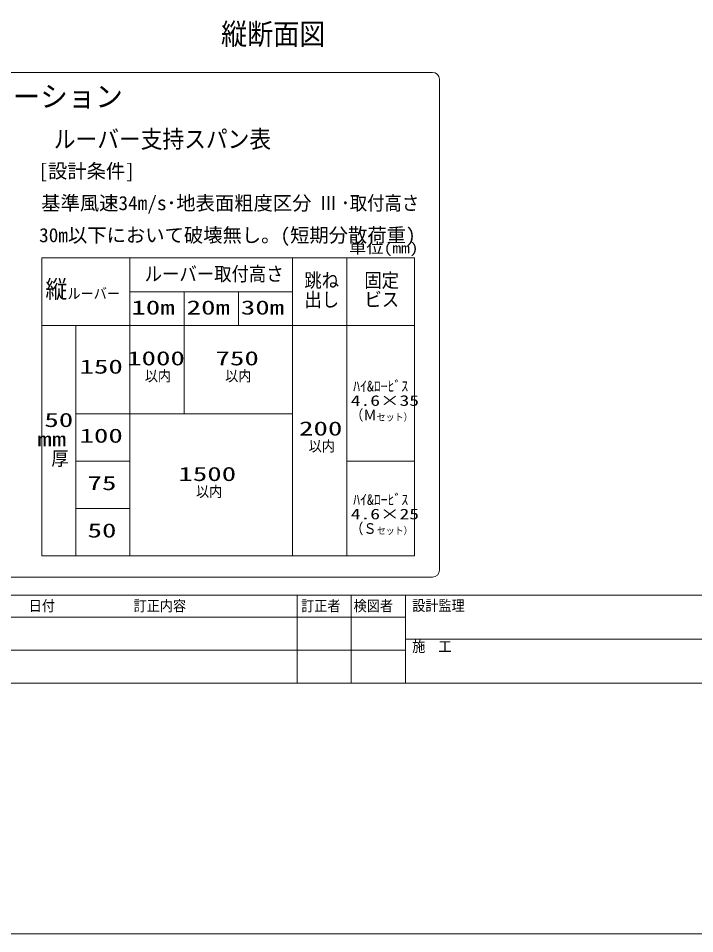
# Model space of a CAD drawing. Units: millimetres, scale not verified. Extents: x -1200 to 1200, y -342 to 342.
# Drawn here: x 161.5 to 261.3, y -308.4 to -173.3 of the extents above; entities that cross this region are included whole.
import ezdxf
from ezdxf.enums import TextEntityAlignment as Align

# ---------------------------------------------------------------- set-up
doc = ezdxf.new("R2010")
doc.units = ezdxf.units.MM
doc.layers.add('0-0_一般', color=7, linetype='Continuous', lineweight=9)
doc.styles.add('ＭＳ ゴシック', font='')
doc.styles.get('ＭＳ ゴシック').set_extended_font_data('MS Gothic')

msp = doc.modelspace()

# ---------------------------------------------------------------- linework, layer by layer
at = {"layer": '0-0_一般'}
for p, q in [((102.607, -181.242), (222.607, -181.242)), ((223.607, -182.242), (223.607, -254.778)), ((177.944, -252.642), (177.944, -208.642)), ((201.944, -252.642), (201.944, -208.642)), ((209.944, -252.642), (209.944, -208.642)), ((219.944, -252.642), (219.944, -208.642)), ((177.944, -213.642), (201.944, -213.642)), ((185.944, -231.642), (185.944, -213.642)), ((193.944, -218.642), (193.944, -213.642)), ((164.944, -218.642), (219.944, -218.642)), ((169.944, -252.642), (169.944, -218.642)), ((169.944, -231.642), (201.944, -231.642)), ((169.944, -238.642), (177.944, -238.642)), ((209.944, -238.642), (219.944, -238.642)), ((169.944, -245.642), (177.944, -245.642)), ((164.944, -252.642), (219.944, -252.642)), ((222.607, -255.778), (102.607, -255.778)), ((202.607, -258.442), (202.607, -271.442)), ((210.607, -258.442), (210.607, -271.442)), ((218.607, -258.442), (218.607, -271.442)), ((98.607, -261.692), (218.607, -261.692)), ((218.607, -264.942), (288.607, -264.942)), ((98.607, -266.567), (218.607, -266.567)), ((1200, -308.442), (-1200, -308.442))]:
    msp.add_line(p, q, dxfattribs=at)
at = {"layer": '0-0_一般', "color": 4}
msp.add_line((1200, -308.442), (-600, -308.442), dxfattribs=at)
at = {"layer": '0-0_一般'}
for points in [[(98.607, 1.558), (498.607, 1.558), (498.607, -258.442), (98.607, -258.442)], [(98.607, -258.442), (498.607, -258.442), (498.607, -271.442), (98.607, -271.442)]]:
    msp.add_lwpolyline(points, close=True, dxfattribs=at)
msp.add_lwpolyline([(164.944, -252.642), (164.944, -208.642), (219.944, -208.642)], dxfattribs=at)
for centre, start, end in [((222.607, -182.242), 0, 90), ((222.607, -254.778), 270, 0)]:
    msp.add_arc(centre, 1, start, end, dxfattribs=at)

# ---------------------------------------------------------------- texts
at = {"layer": '0-0_一般', "style": 'ＭＳ ゴシック'}
for s, height, width, p in [('縦断面図', 3.134, 0.9, (191.395, -178.078)), ('ルーバー50 ゼロライン バリエーション', 3.134, 0.95, (103.814, -187.296)), ('ルーバー支持スパン表', 2.612, 0.9, (166.705, -193.179)), ('Ⅲ', 2.089, 0.9, (205.94, -202.21)), ('･取付高さ', 2.089, 0.9, (209.099, -202.21)), ('単位(mm)', 1.567, 1.2, (210.269, -208.432)), ('ルーバー取付高さ', 2.089, 0.9, (180.113, -212.666)), ('跳ね', 2.089, 0.9, (203.674, -213.625)), ('固定', 2.089, 0.9, (212.532, -213.616)), ('縦', 2.612, 0.9, (165.468, -215.35)), ('ルーバー', 1.576, 0.9, (168.726, -215.149)), ('出し', 2.089, 0.9, (203.684, -216.471)), ('ビス', 2.089, 0.9, (212.546, -216.449)), ('10m', 2.089, 1.5, (178.149, -217.631)), ('20m', 2.089, 1.5, (186.305, -217.631)), ('30m', 2.089, 1.5, (194.305, -217.631)), ('1000', 2.089, 1.5, (177.523, -225.132)), ('750', 2.089, 1.5, (190.571, -225.132)), ('150', 2.089, 1.5, (170.495, -226.359)), ('以内', 1.576, 0.9, (180.132, -227.322)), ('以内', 1.576, 0.9, (191.99, -227.322)), ('ﾊｲ&ﾛｰﾋﾞｽ', 1.567, 0.95, (210.889, -228.832)), ('4.6×35', 1.567, 1.35, (210.533, -230.957)), ('（Ｍ', 1.576, 0.9, (210.469, -233.104)), ('50', 2.089, 1.5, (165.311, -234.237)), ('セット）', 1.045, 0.9, (214.378, -233.003)), ('100', 2.089, 1.5, (170.495, -236.559)), ('200', 2.089, 1.5, (202.9, -235.501)), ('mm', 2.089, 1.5, (164.276, -237.071)), ('以内', 1.576, 0.9, (204.319, -237.691)), ('厚', 2.089, 0.9, (166.343, -239.904)), ('1500', 2.089, 1.5, (185.089, -242.216)), ('75', 2.089, 1.5, (171.684, -243.559)), ('以内', 1.576, 0.9, (187.697, -244.406)), ('ﾊｲ&ﾛｰﾋﾞｽ', 1.567, 0.95, (210.889, -245.591)), ('4.6×25', 1.567, 1.35, (210.533, -247.716)), ('50', 2.089, 1.5, (171.684, -250.559)), ('（Ｓ', 1.576, 0.9, (210.469, -249.863)), ('セット）', 1.045, 0.9, (214.378, -249.762)), ('日付\u3000\u3000\u3000\u3000\u3000\u3000訂正内容', 1.576, 0.9, (163.008, -261.28)), ('訂正者\u3000検図者', 1.576, 0.9, (203.217, -261.282)), ('設計監理', 1.576, 0.9, (219.607, -261.243)), ('施\u3000工', 1.576, 0.9, (219.607, -267.288))]:
    msp.add_text(s, height=height, dxfattribs=dict(at, width=width)).set_placement(p, align=Align.BOTTOM_LEFT)
for s, height, p in [('[設計条件]', 2.089, (164.428, -197.474)), ('基準風速34m/s･地表面粗度区分', 2.09, (164.842, -202.21)), ('30m以下において破壊無し。(短期分散荷重)', 2.09, (164.531, -206.946))]:
    msp.add_text(s, height=height, dxfattribs=at).set_placement(p, align=Align.BOTTOM_LEFT)

doc.saveas('drawing.dxf')
